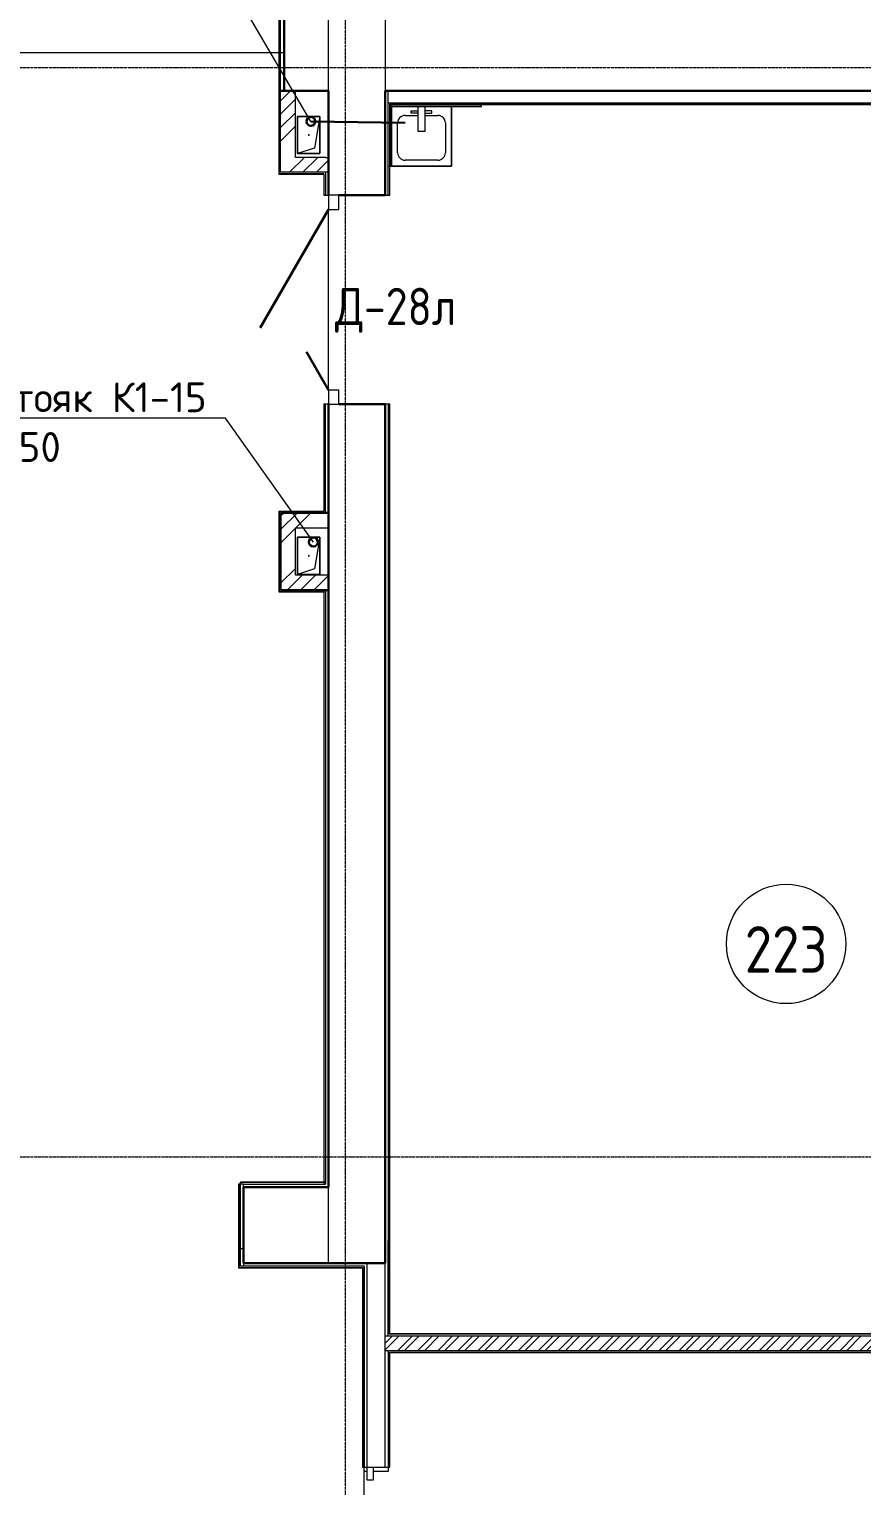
# Model space of a CAD drawing. Header units: millimetres. Extents: x -10178924 to 11692288, y -947381 to 58396.
# Drawn here: x 46729 to 52311, y -165853 to -156091 of the extents above; entities that cross this region are included whole.
import ezdxf
from ezdxf import colors
from ezdxf.entities.mleader import LeaderData, LeaderLine
from ezdxf.math import Vec2, Vec3

# ---------------------------------------------------------------- set-up
doc = ezdxf.new("R2010")
doc.units = ezdxf.units.MM
doc.linetypes.add('ADSK_Линия сетки', pattern=[25, 20, -2.5, 0, -2.5])
for name, color, linetype, lineweight in [('!К1', 32, 'Continuous', 30), ('Аннотация', 7, 'Continuous', 18), ('Выноски ВК', 7, 'Continuous', 0), ('Двери', 7, 'Continuous', 9), ('Марки дверей', 7, 'Continuous', 20), ('Обобщенные модели', 7, 'Continuous', 18), ('Оси', 253, 'Continuous', 9), ('Перекрытие', 7, 'Continuous', 18), ('Сантехника', 7, 'Continuous', 18), ('Стены несущие', 7, 'Continuous', 30), ('Стены отделка', 7, 'Continuous', 30), ('Стены перегородки', 7, 'Continuous', 30), ('Стены штриховка', 7, 'Continuous', 9), ('ШТРИХОВКА', 252, 'Continuous', 15)]:
    doc.layers.add(name, color=color, linetype=linetype, lineweight=lineweight)
doc.layers.add('Линии', color=7, linetype='Continuous', lineweight=9, true_color=0x00a600)
doc.styles.add('GOST Common', font='GOST_Common.ttf', dxfattribs={"width": 0.9, "height": 350})
doc.styles.add('GOST Common_2', font='GOST_Common.ttf', dxfattribs={"width": 0.9, "height": 250})
doc.styles.add('PDF ISOCPEUR', font='isocpeur.ttf')
pattern_1 = [(45, (0, -123085.82), (-269.4077, 269.4077), []), (45, (89.8, -123085.82), (-269.4077, 269.4077), []), (45, (179.6, -123085.82), (-269.4077, 269.4077), []), (45, (269.4, -123085.82), (-269.4077, 269.4077), [])]

# ---------------------------------------------------------------- blocks, each defined once
blk = doc.blocks.new('Дверь-Alumark_двупольная с глухим окном_S70 - 1400х2200 алюм ост Д30л-6280821-План 2-го этажа')
at = {"layer": 'Двери', "lineweight": 30}
for p, q in [((730, 190), (-62.4, 647.5)), ((-480, 190), (-224.5, 337.5))]:
    blk.add_line(p, q, dxfattribs=at)
at = {"layer": 'Двери'}
for p, q in [((-575, 190), (-575, 120)), ((-480, 190), (-575, 190)), ((-575, 120), (-480, 120)), ((-480, 120), (-480, 190)), ((730, 190), (730, 120)), ((825, 190), (730, 190)), ((730, 120), (825, 120)), ((825, 120), (825, 190))]:
    blk.add_line(p, q, dxfattribs=at)
blk = doc.blocks.new('АС_Дверь_Однопольная_Алюминиевая - 1030х2200 алюм Д31п-3645205-План 2-го этажа')
at = {"layer": 'Двери'}
for p, q in [((-390, -20), (-303, -20)), ((-390, -60), (-390, -20)), ((-303, -60), (-390, -60)), ((-303, -20), (-303, -60)), ((553, -20), (640, -20)), ((553, -60), (553, -20)), ((640, -60), (553, -60)), ((640, -20), (640, -60))]:
    blk.add_line(p, q, dxfattribs=at)
at = {"layer": 'Двери', "lineweight": 30}
blk.add_line((553, -60), (-188.3, -488), dxfattribs=at)
blk = doc.blocks.new('SND_2D_Раковина - 400х400-V37-План 2-го этажа')
at = {"layer": 'Сантехника'}
for p, q in [((-110, 120), (-25, 120)), ((-70, 150), (-25, 150)), ((-70, 135), (-70, 150)), ((-25, 135), (-70, 135)), ((-25, 180), (-25, 15)), ((25, 15), (25, 180)), ((70, 150), (25, 150)), ((25, 135), (70, 135)), ((25, 120), (110, 120)), ((70, 135), (70, 150)), ((200, -220), (200, 180)), ((200, 180), (200, -220)), ((-160, -130), (-160, 70)), ((-25, 15), (25, 15)), ((160, 70), (160, -130)), ((110, -180), (-110, -180)), ((-198.8, -220), (200, -220)), ((200, -220), (-198.8, -220))]:
    blk.add_line(p, q, dxfattribs=at)
for centre, start, end in [((-110, 70), 90, 180), ((110, 70), 0, 90), ((-110, -130), 180, 270), ((110, -130), 270, 0)]:
    blk.add_arc(centre, 50, start, end, dxfattribs=at)
blk = doc.blocks.new('GM_Отверстие прямоугольное _в плите_ - Отверстие-1400775-План 2-го этажа')
at = {"layer": 'Обобщенные модели'}
for p, q in [((-75, -125), (-75, 125)), ((-75, 125), (75, 125)), ((75, 125), (-75, 125)), ((-75, 125), (-75, -125)), ((-37.5, 87.5), (75, 125)), ((75, 125), (75, -125)), ((75, -125), (75, 125)), ((-75, -125), (-37.5, 87.5)), ((75, -125), (-75, -125)), ((-75, -125), (75, -125))]:
    blk.add_line(p, q, dxfattribs=at)
for start, end in [(360, 180), (180, 360), (60, 165), (300, 360), (195, 270)]:
    blk.add_arc((0, 0), 2.5, start, end, dxfattribs=at)
blk = doc.blocks.new('2 этаж')
h = blk.add_hatch()
h.set_pattern_fill('ANSI34', color=256, scale=20)
h.set_pattern_definition(pattern_1)
h.paths.add_polyline_path([(48514.1, -102997.7), (48414.1, -102997.7), (48414.1, -103543.7), (48735, -103543.7), (48735, -103443.7), (48715, -103443.7), (48514.1, -103443.7)])
h = blk.add_hatch()
h.set_pattern_fill('ANSI34', color=256, scale=20)
h.set_pattern_definition(pattern_1)
h.paths.add_polyline_path([(48735, -105825.7), (48414.1, -105825.7), (48414.1, -106343.7), (48735, -106343.7), (48735, -106243.7), (48513.8, -106243.7), (48514.1, -106243.6), (48514.1, -105925.7), (48735, -105925.7)])
h = blk.add_hatch()
h.set_pattern_fill('ANSI32', color=256, scale=10)
h.set_pattern_definition([(45, (0, -123085.82), (-67.35192, 67.35192), []), (45, (44.9, -123085.82), (-67.35192, 67.35192), [])])
h.paths.add_polyline_path([(55070.5, -111340.8), (49115, -111340.8), (49115, -111440.8), (55071.3, -111440.8)])
at = {"layer": 'Линии', "color": 7}
blk.add_circle((51802.8, -108715.1), 400, dxfattribs=at)
at = {"layer": 'Оси', "color": 252, "linetype": 'ADSK_Линия сетки'}
for p, q in [((48849.6, -113451.4), (48849.6, -80094)), ((-10114.7, -102840.8), (56004.9, -102840.8)), ((-10114.7, -110140.8), (56004.9, -110140.8))]:
    blk.add_line(p, q, dxfattribs=at)
at = {"layer": 'Перекрытие'}
for p, q in [((48437.5, -102742.7), (46437.5, -102742.7)), ((48735, -105003), (48735, -103793)), ((48975, -113251.4), (48975, -112221.4)), ((48995, -112251.4), (48975, -112251.4)), ((49135, -112251.4), (49035, -112251.4)), ((49135, -112221.4), (49135, -112251.4))]:
    blk.add_line(p, q, dxfattribs=at)
at = {"layer": 'Стены несущие'}
for p, q in [((48437.5, -102487.7), (48437.5, -102997.7)), ((48414.1, -102997.7), (48735, -102997.7)), ((48735, -102997.7), (48735, -103698)), ((49115, -102997.7), (55003, -102997.7)), ((49115, -103698), (49115, -102997.7)), ((48805, -103698), (49115, -103698)), ((48735, -105098), (48735, -110343.9)), ((49115, -105098), (48805, -105098)), ((49115, -110853.9), (49115, -105098)), ((48414.1, -105825.7), (48414.1, -106343.7)), ((48414.1, -105825.7), (48735, -105825.7)), ((48414.1, -106343.7), (48735, -106343.7)), ((48735, -110343.9), (48165, -110343.9)), ((48165, -110343.9), (48165, -110853.9)), ((48165, -110853.9), (49115, -110853.9))]:
    blk.add_line(p, q, dxfattribs=at)
at = {"layer": 'Стены отделка', "lineweight": 9}
for p, q in [((48514.1, -103443.7), (48514.1, -103017.7)), ((49135, -103502.7), (49135, -102997.7)), ((49135, -103077.7), (54975, -103077.7)), ((49160, -103502.7), (49160, -103102.7)), ((49160, -103102.7), (49760, -103102.7)), ((49760, -103089.7), (54951.7, -103089.7)), ((49760, -103102.7), (49760, -103089.7)), ((48715, -103443.7), (48514.1, -103443.7)), ((48703, -103555.7), (48703, -103698)), ((49135, -103502.7), (49160, -103502.7)), ((49147, -103698), (49147, -103502.7)), ((48703, -103698), (48735, -103698)), ((49115, -103698), (49147, -103698)), ((48735, -105098), (48703, -105098)), ((48703, -105098), (48703, -105813.8)), ((48715, -105825.7), (48715, -105098)), ((49147, -105098), (49115, -105098)), ((49135, -105098), (49135, -106040.8)), ((49147, -111328.8), (49147, -105098)), ((48402.1, -105813.7), (48402.1, -106353.7)), ((48402.1, -105813.7), (48703, -105813.8)), ((48514.1, -106243.7), (48514.1, -105925.7)), ((48514.1, -105925.7), (48735, -105925.7)), ((48735, -106243.7), (48514.1, -106243.7)), ((48404.1, -106355.7), (48703, -106355.5)), ((48703, -106355.5), (48703, -110323.9)), ((48145, -110873.9), (48145, -110311.9)), ((48715, -110311.9), (48145, -110311.9)), ((48145, -110323.9), (48133, -110323.9)), ((48133, -110323.9), (48133, -110883.9)), ((48165, -110343.9), (48165, -110323.9)), ((48165, -110323.9), (48703, -110323.9)), ((49135, -111340.8), (49135, -110701.8)), ((48145, -110755.2), (48165, -110755.2)), ((48135, -110885.9), (48963, -110885.9)), ((48975, -110873.9), (48145, -110873.9)), ((48165, -110853.9), (48165, -110873.9)), ((48963, -110885.9), (48963, -112221.4)), ((49115, -111340.8), (55070.5, -111340.8)), ((55018.4, -111328.8), (49147, -111328.8)), ((55081.9, -111440.8), (49115, -111440.8)), ((49135, -111450.8), (49135, -111440.8)), ((49147, -111452.8), (55030, -111452.8)), ((49147, -112221.4), (49147, -111452.8)), ((48963, -112221.4), (48995, -112221.4)), ((49115, -112221.4), (49147, -112221.4))]:
    blk.add_line(p, q, dxfattribs=at)
for points in [[(48402.1, -102455.7), (48402.1, -103541.7), (48402.1, -103555.7), (48703, -103555.7)], [(48735, -103543.7), (48414.1, -103543.7), (48414.1, -102467.7)]]:
    blk.add_lwpolyline(points, dxfattribs=at)
at = {"layer": 'Стены перегородки', "lineweight": 18}
for p, q in [((48995, -112221.4), (48995, -110853.9)), ((49115, -112221.4), (49115, -110853.9)), ((49035, -112221.4), (49115, -112221.4))]:
    blk.add_line(p, q, dxfattribs=at)
at = {"layer": 'Стены штриховка'}
for p, q in [((48735, -102997.7), (48735, -102487.7)), ((49115, -102487.7), (49115, -102997.7)), ((48514.1, -103017.7), (48514.1, -102997.7)), ((49145, -103087.7), (54953.7, -103087.7)), ((49145, -103087.7), (49145, -103698)), ((49760, -103087.7), (49760, -103089.7)), ((49151, -103093.7), (49151, -103502.7)), ((49760, -103093.7), (49151, -103093.7)), ((48715, -103443.7), (48735, -103443.7)), ((48705, -103553.7), (48705, -103698)), ((48715, -103543.7), (48715, -103698)), ((49135, -103698), (49135, -103502.7)), ((48705, -105098), (48705, -105815.7)), ((49145, -111330.8), (49145, -105098)), ((48404.1, -105815.7), (48404.1, -106355.7)), ((48404.1, -105815.7), (48705, -105815.7)), ((49135, -106040.8), (49135, -110701.8)), ((48402.1, -106353.7), (48402.1, -106355.7)), ((48402.1, -106355.7), (48404.1, -106355.7)), ((48404.1, -106353.7), (48705, -106353.7)), ((48414.1, -106343.7), (48414.1, -106341.7)), ((48416.1, -106343.7), (48414.1, -106343.7)), ((48705, -106353.7), (48705, -110323.9)), ((48715, -106343.7), (48715, -110323.9)), ((48135, -110323.9), (48135, -110885.9)), ((48715, -110313.9), (48145, -110313.9)), ((48165, -110323.9), (48145, -110323.9)), ((48703, -110323.9), (48715, -110323.9)), ((48735, -110853.9), (48735, -110343.9)), ((48133, -110883.9), (48965, -110883.9)), ((48133, -110883.9), (48133, -110885.9)), ((48133, -110885.9), (48135, -110885.9)), ((48965, -110883.9), (48965, -112221.4)), ((48975, -110873.9), (48975, -112221.4)), ((55020.4, -111330.8), (49145, -111330.8)), ((49135, -111450.8), (49135, -112221.4)), ((49145, -111450.8), (55031.9, -111450.8)), ((49145, -112221.4), (49145, -111450.8))]:
    blk.add_line(p, q, dxfattribs=at)
blk.add_lwpolyline([(48705, -103553.7), (48404.1, -103553.7), (48404.1, -102457.7)], dxfattribs=at)
at = {"layer": 'Двери'}
for name, p, rotation in [('Дверь-Alumark_двупольная с глухим окном_S70 - 1400х2200 алюм ост Д30л-6280821-План 2-го этажа', (48925, -104523), 90), ('АС_Дверь_Однопольная_Алюминиевая - 1030х2200 алюм Д31п-3645205-План 2-го этажа', (49055, -112611.4), 270)]:
    blk.add_blockref(name, p, dxfattribs=dict(at, rotation=rotation))
at = {"layer": 'Обобщенные модели', "rotation": 180}
for p in [(48603.1, -103293.9), (48603.1, -106113.9)]:
    blk.add_blockref('GM_Отверстие прямоугольное _в плите_ - Отверстие-1400775-План 2-го этажа', p, dxfattribs=at)
at = {"layer": 'Сантехника'}
blk.add_blockref('SND_2D_Раковина - 400х400-V37-План 2-го этажа', (49358.8, -103282.7), dxfattribs=at)
at = {"layer": 'Аннотация', "lineweight": 9, "insert": (51802.8, -108752), "char_height": 312.5, "width": 520.211, "attachment_point": 5, "line_spacing_factor": 1.022766, "style": 'GOST Common'}
blk.add_mtext('223', dxfattribs=at)
at = {"layer": 'Марки дверей', "lineweight": 9, "insert": (49185.1, -104468.9), "char_height": 250, "width": 851.4, "attachment_point": 5, "line_spacing_factor": 1.022766, "style": 'GOST Common_2'}
blk.add_mtext('\\pxqc,t1.8,3.6,5.4,7.2,9,10.8,12.6,14.4,16.2,18,19.8,21.6,23.4,25.2,27,28.8,30.6,32.4,34.2,36,37.8,39.6,41.4,43.2,45,46.8,48.6,50.4,52.2,54,55.8,57.6;{Д-28л}', dxfattribs=at)
blk = doc.blocks.new('_None')

msp = doc.modelspace()

# ---------------------------------------------------------------- linework, layer by layer
at = {"layer": '!К1'}
msp.add_lwpolyline([(48617.2, -156709.9), (49248.8, -156719.3)], dxfattribs=at)
for centre in [(48617.2, -156709.9), (48634.2, -159528.7)]:
    msp.add_circle(centre, 30, dxfattribs=at)

# ---------------------------------------------------------------- block references
at = {"layer": 'ШТРИХОВКА'}
msp.add_blockref('2 этаж', (0, -53506.6), dxfattribs=at)

# ---------------------------------------------------------------- leaders
at = {"layer": 'Выноски ВК', "ltscale": 50}
ml = msp.add_multileader_mtext('Standard', dxfattribs=at)
ml.set_content('Стояк К1-16 ^J%%C50', color=256, style='PDF ISOCPEUR')
ml.set_leader_properties(color=256, linetype='ByLayer', lineweight=-1)
ml.set_arrow_properties(name='NONE')
ml.build(insert=Vec2(0, 0))
ml.multileader.update_dxf_attribs({"text_left_attachment_type": 6, "text_right_attachment_type": 6, "dogleg_length": 100, "arrow_head_size": 300})
ctx = ml.context
ctx.base_point, ctx.char_height, ctx.arrow_head_size, ctx.landing_gap_size, ctx.plane_origin = Vec3(46307.7, -155428), 200, 300, 0, Vec3(41372.8, -152997.7)
ctx.left_attachment, ctx.right_attachment = 6, 6
notes = []
notes.append((ctx, [(1, (1, 1, 0), (47867.7, -155428), (-1, 0), 100, [(1, [(48617.2, -156709.9)], 0, [])])]))
ctx.mtext.insert, ctx.mtext.flow_direction = Vec3(46307.7, -155188), 5
ml = msp.add_multileader_mtext('Standard', dxfattribs=at)
ml.set_content('Стояк К1-15 ^J%%C50', color=256, style='PDF ISOCPEUR')
ml.set_leader_properties(color=256, linetype='ByLayer', lineweight=-1)
ml.set_arrow_properties(name='NONE')
ml.build(insert=Vec2(0, 0))
ml.multileader.update_dxf_attribs({"text_left_attachment_type": 6, "text_right_attachment_type": 6, "dogleg_length": 100, "arrow_head_size": 300})
ctx = ml.context
ctx.base_point, ctx.char_height, ctx.arrow_head_size, ctx.landing_gap_size, ctx.plane_origin = Vec3(46485.3, -158698), 200, 300, 0, Vec3(41389.9, -155816.5)
ctx.left_attachment, ctx.right_attachment = 6, 6
notes.append((ctx, [(1, (1, 1, 0), (48045.3, -158698), (-1, 0), 100, [(1, [(48634.2, -159528.7)], 0, [])])]))
ctx.mtext.insert, ctx.mtext.flow_direction = Vec3(46485.3, -158458), 5
for ctx, leaders in notes:
    for number, flags, end, landing, length, lines in leaders:
        leader = LeaderData()
        leader.index, (leader.has_last_leader_line, leader.has_dogleg_vector, leader.attachment_direction) = number, flags
        leader.last_leader_point, leader.dogleg_vector, leader.dogleg_length = Vec3(end), Vec3(landing), length
        for number, points, colour, breaks in lines:
            line = LeaderLine()
            line.index, line.vertices, line.color, line.breaks = number, Vec3.list(points), colors.encode_raw_color(colour), breaks
            leader.lines.append(line)
        ctx.leaders.append(leader)

doc.saveas('drawing.dxf')
